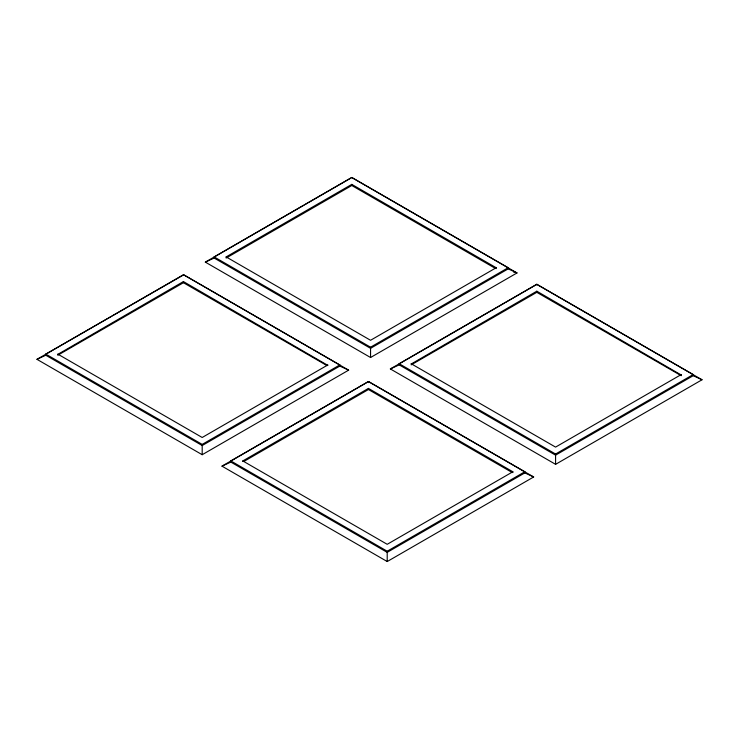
<?xml version="1.0" encoding="UTF-8"?>
<svg xmlns="http://www.w3.org/2000/svg" width="739" height="739" viewBox="0 0 739 739"><rect width="100%" height="100%" fill="white"/><g stroke="black" fill="none" stroke-linecap="round" stroke-linejoin="round"><path stroke-width="1.11" d="M183.429 274.973L45.8 354.11L45.8 355.247L202.19 445.534L339.811 366.082L348.651 370.147L202.19 454.716L36.959 359.33L45.8 355.247M368.447 382.229L368.447 381.703M357.002 388.187L368.447 381.546L230.827 460.933L230.827 462.078L387.208 552.356L524.829 472.905L533.678 476.969L387.218 561.538L221.977 466.152L230.827 462.078M205.331 262.114L214.171 258.05L370.553 348.337L508.173 268.876L517.014 272.94L370.553 357.51L205.322 262.123L303.72 205.303M399.189 364.872L399.189 363.736L555.571 454.023L555.58 464.323L390.349 368.946L399.189 364.872L555.571 455.159L693.2 375.698L702.041 379.763L555.58 464.341M214.171 258.05L214.171 256.913L351.792 177.452L508.173 267.74L508.173 268.876M36.959 359.32L107.894 318.361M108.661 317.918L111.709 316.163M112.476 315.719L155.19 291.055M155.957 290.612L183.42 274.76M304.486 204.86L307.535 203.105M308.302 202.662L351.016 177.997M57.781 354.397L183.429 281.568L327.83 365.371M226.143 257.477L226.143 256.913L351.792 184.371L496.192 267.74L496.192 268.599M57.781 355.247L183.429 282.714L327.081 365.648M226.143 258.05L351.792 185.507L495.444 268.442M57.781 354.11L202.19 437.488L327.83 364.946M226.143 256.913L370.553 340.282L496.192 267.74M45.8 354.11L202.19 444.398L339.811 364.946L339.811 366.082M214.171 256.913L370.553 347.201L508.173 267.74M399.189 363.736L536.81 284.275L693.2 374.562L693.2 375.698M221.977 466.143L237.237 457.33M238.004 456.896L308.939 415.937M309.706 415.494L356.235 388.631M390.349 368.937L433.063 344.272M433.83 343.838L504.765 302.879M505.531 302.436L536.81 284.376L591.034 315.682M242.808 461.505L242.808 460.933L368.447 388.4L512.857 471.768L512.857 472.618M411.17 364.013L536.81 291.194L681.219 374.987M243.787 461.505L368.447 389.536L512.109 472.47M411.17 364.872L536.81 292.33L681.219 375.698M242.808 460.933L387.208 544.31L512.857 471.768M411.17 363.736L555.571 447.104L681.219 374.562M230.827 460.933L387.208 551.22L524.829 471.768L524.829 472.905M555.571 454.023L693.2 374.562M351.792 177.554L517.023 272.95M591.893 316.181L596.197 318.657M597.057 319.156L702.041 379.772M339.811 364.946L183.429 274.659L348.651 370.156M524.829 471.768L368.447 381.481L368.447 382.617M368.456 381.583L533.678 476.978M513.707 272.118L514.344 272.488M370.553 357.5L370.553 347.201M536.81 284.275L536.81 284.857M536.81 291.194L536.81 292.33M387.208 551.22L387.208 561.529M368.447 388.4L368.447 389.536M351.792 184.371L351.792 185.507M202.19 444.398L202.19 454.707M183.429 281.568L183.429 282.714"/></g></svg>
